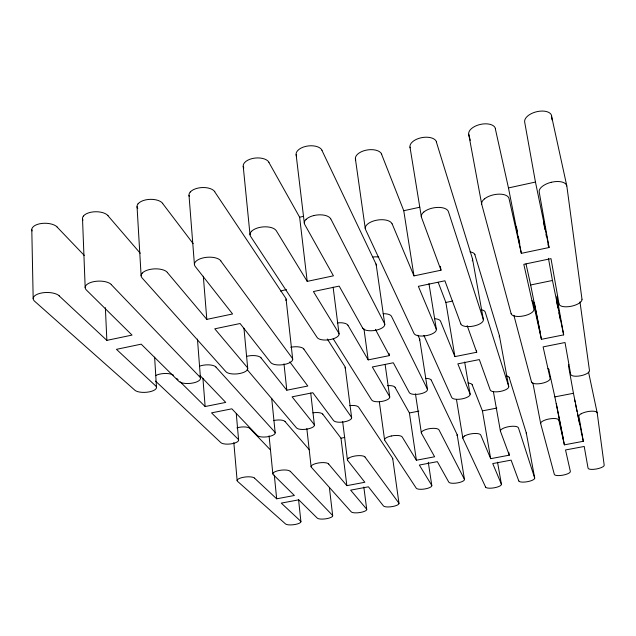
<?xml version="1.0" encoding="UTF-8"?>
<svg xmlns="http://www.w3.org/2000/svg" width="636" height="636" viewBox="0 0 636 636"><rect width="100%" height="100%" fill="white"/><g stroke="black" fill="none" stroke-linecap="round" stroke-linejoin="round"><path stroke-width="0.95" d="M268.853 162.331L299.628 217.21L303.42 216.375M381.56 154.214L403.757 210.715L419.76 207.233M551.213 182.286A14.31 6.924 -13.3 0 0 542.421 186.3A14.095 6.829 -13.3 0 0 539.201 191.969L549.035 247.531L521.345 253.343L508.466 187.93L535.456 182.055L524.676 122.072A13.738 7.354 -14.1 0 1 527.673 116.022A13.857 7.417 -14.1 0 1 542.206 111.054A13.857 7.417 -14.1 0 1 551.674 116.006M251.578 231.281A13.618 6.694 -5.3 0 1 258.892 227.593A13.459 6.614 -5.3 0 1 276.318 230.781L307.212 281.382L333.431 275.825L304.771 224.564A13.467 6.694 -6.8 0 1 306.115 219.325M59.148 295.859L106.856 340.371L132.026 335.093L86.353 289.976A13.531 6.082 -1.5 0 1 86.075 285.31A13.642 6.137 -1.5 0 1 98.564 281.112A13.642 6.137 -1.5 0 1 111.372 284.562M167.3 272.454L206.819 319.383L232.585 313.977L195.204 266.412A13.483 6.344 -3.9 0 1 195.729 261.515A13.602 6.392 -4 0 1 208.799 257.175A13.602 6.392 -4 0 1 220.867 260.863M392.118 223.8L413.972 275.889L440.994 270.213L440.351 266.317M438.188 282.305L445.876 302.45L452.681 301.051M526.02 263.964L530.663 284.968L552.453 280.476L548.431 258.288M347.964 325.266L368.18 359.889L389.471 355.596L389.192 353.648M180.179 381.839L205.134 406.531L225.732 402.413L199.958 375.439M261.006 357.885L286.804 390.21L307.8 386.012L289.785 361.876M434.436 318.668A10.812 4.444 -9.1 0 1 440.549 321.22L454.899 356.613L476.714 352.249L476.38 350.317M531.919 300.764A10.995 4.508 -11.1 0 1 533.151 302.315L541.419 339.322L563.663 334.878L556.985 297.441A11.082 4.524 -12.1 0 1 557.518 295.533M395.051 387.372L409.409 412.971L418.838 411.134M322.73 414.155L340.991 438.188L344.72 437.465M472.174 384.82L482.414 410.872L496.851 408.081M548.836 369.77L554.854 396.88L573.441 393.294L568.52 365.907A9.127 3.267 -11.4 0 1 568.862 364.698M391.291 436.002A8.968 2.965 -8 0 1 402.206 436.98L416.389 460.218L434.619 456.775L421.477 433.275A8.984 2.981 -8.6 0 1 422.956 430.826A9.119 3.029 -8.6 0 1 428.314 428.879A8.984 2.981 -8.6 0 1 439.015 429.904L464.391 479.25A7.974 2.337 -8.8 0 1 457.753 482.859A7.974 2.337 -8.8 0 1 448.785 482.144L437.345 461.649L419.339 465.043L431.717 485.316A7.942 2.321 -8.3 0 1 425.317 488.877A7.934 2.321 -8.3 0 1 416.254 488.194L384.756 440.327A8.944 2.957 -8 0 1 386.044 437.918A9.079 3.005 -8 0 1 391.283 436.002M254.495 478.121L276.668 498.807L294.381 495.492L273.202 474.559A8.904 2.798 -6.3 0 1 279.236 470.457A8.904 2.798 -6.3 0 1 290.207 471.308M328.621 464.01L346.851 485.65L364.849 482.271L347.654 460.385A8.944 2.862 -7.4 0 1 348.751 458.071M464.638 435.978A9.214 2.973 -9.2 0 1 470.139 434.03A9.103 2.942 -9.2 0 1 480.752 435.032L490.674 458.667L509.285 455.177L508.752 452.252M558.837 420.165L564.386 444.842L583.299 441.297L578.887 416.349A9.286 2.981 -11 0 1 581.193 413.75M155.526 381.067L220.835 442.624A9.174 3.124 -5.4 0 0 232.331 443.666A9.174 3.124 -5.4 0 0 238.182 439.238L211.534 412.867L231.854 408.821L257.334 435.493M176.713 378.404L178.104 379.779M57.137 227.092L84.262 255.426M249.884 428.457L270.618 450.121M111.244 284.586L199.847 376.997A11.233 4.341 -4.3 0 1 193.09 382.975A11.233 4.341 -4.3 0 1 178.764 381.29L141.208 344.163L116.452 349.331L155.733 385.973A11.241 4.269 -3.5 0 1 149.412 391.84A11.241 4.269 -3.5 0 1 134.864 390.218L34.567 301.186A13.579 5.947 -0.5 0 1 33.915 296.63A13.698 6.002 -0.5 0 1 46.134 292.496A13.698 6.002 -0.5 0 1 59.275 295.835M290.278 471.308L332.477 515.319A7.894 2.21 -7 0 1 326.785 518.65A7.894 2.21 -7 0 1 317.277 518.125L298.785 499.832L281.271 503.108L300.653 521.186A7.878 2.186 -6.6 0 1 295.191 524.469A7.878 2.186 -6.6 0 1 285.564 523.969L237.562 481.349A8.888 2.775 -5.8 0 1 238.11 479.17A8.968 2.798 -5.8 0 1 246.824 476.857A8.968 2.798 -5.8 0 1 254.583 478.105M215.93 367.083L274.824 432.075A9.182 3.164 -5.9 0 1 268.67 436.582A9.182 3.164 -5.9 0 1 257.318 435.493M107.929 215.676L140.27 253.263M285.055 421.549L309.327 449.771M247.15 369.588L296.455 427.853A9.198 3.196 -6.6 0 0 307.625 428.99A9.198 3.196 -6.6 0 0 314.112 424.403L292.099 396.832L312.801 392.714L333.598 420.595A9.222 3.228 -7.2 0 0 344.601 421.779A9.222 3.228 -7.2 0 0 351.406 417.121L303.857 349.132M366.543 509.031L350.627 490.141L368.419 486.81L383.436 505.914A7.934 2.242 -7.9 0 0 392.674 506.518A7.934 2.242 -7.9 0 0 398.859 503.076L365.024 457.077M162.578 203.401L193.169 243.668M220.732 260.887L292.298 358.195A11.257 4.476 -6 0 1 284.594 364.412A11.257 4.476 -6 0 1 270.761 362.576L240.09 323.525L214.761 328.812L247.229 367.362A11.241 4.412 -5.2 0 1 239.987 373.459A11.241 4.412 -5.2 0 1 225.907 371.702L142.082 277.916A13.491 6.217 -2.7 0 1 142.21 273.13M214.65 191.706L285.699 298.109A11.019 4.865 -5.8 0 1 285.858 300.494M327.294 339.004L344.943 366.582A9.063 3.514 -7.1 0 1 345.07 367.974M333.192 338.734L371.678 400.004A9.222 3.339 -7.9 0 0 382.459 401.308A9.222 3.339 -7.9 0 0 389.558 396.49L372.33 366.98L393.318 362.774L409.314 392.603A9.262 3.363 -8.6 0 0 419.935 393.946A9.262 3.363 -8.6 0 0 427.352 389.049L391.474 316.307A10.693 4.492 -8.1 0 0 383.15 313.723M362.687 328.144L339.187 286.113L313.413 291.542L338.757 333.057A11.233 4.635 -7 0 1 330.609 339.513A11.225 4.635 -7 0 1 317.133 337.493L250.624 236.393A13.42 6.591 -5.3 0 1 251.554 231.273M375.391 329.337L389.471 355.596M330.792 218.879L384.557 323.652A11.281 4.691 -8 0 1 375.94 330.227A11.281 4.691 -8 0 1 362.671 328.144M321.911 150.311L375.979 263.972M431.272 380.209L457.109 434.531A7.855 2.568 -8.9 0 1 456.958 435.573M485.594 487.073L462.928 438.427A9.079 2.934 -9.2 0 1 464.622 435.978M417.892 335.18L419.545 338.773A9.103 3.649 -8.7 0 1 419.474 340.244M423.886 335.426L451.751 397.524A9.357 3.315 -9.3 0 0 462.213 398.851A9.357 3.315 -9.3 0 0 470.036 393.954L457.841 363.856L479.337 359.579L490.245 390.003A9.421 3.339 -10 0 0 500.532 391.386A9.421 3.339 -10 0 0 508.697 386.402L485.212 312.101A10.892 4.476 -10.1 0 0 481.102 309.684M440.994 270.213L421.517 217.44A13.754 6.726 -10 0 1 423.775 212.034M460.822 323.915L444.898 280.786L418.353 286.327L436.224 328.915A11.416 4.635 -9 0 1 427.01 335.514A11.408 4.627 -9 0 1 414.004 333.439L365.565 229.548A13.634 6.654 -8.5 0 1 367.385 224.27A13.841 6.75 -8.5 0 1 375.327 220.485A13.634 6.654 -8.5 0 1 392.03 223.808M509.285 455.177L500.46 431.28A9.135 2.949 -9.8 0 1 502.353 428.783A9.278 2.997 -9.8 0 1 507.989 426.812A9.166 2.957 -9.8 0 1 518.443 427.861L534.685 478.018A8.101 2.305 -9.7 0 1 527.498 481.683A8.101 2.305 -9.7 0 1 518.777 480.951M518.793 480.951L511.113 460.138L492.733 463.572L501.375 484.163A8.053 2.29 -9.2 0 1 494.426 487.772A8.053 2.29 -9.2 0 1 485.57 487.073M467.174 325.632L476.714 352.249M436.344 141.907L472.469 258.788A11.257 5.08 -10.3 0 1 472.206 260.863M509.182 377.561L526.258 432.806A7.974 2.536 -9.9 0 1 526.211 433.458M474.893 254.774L499.355 335.506A9.254 3.625 -10.2 0 1 499.18 336.81M511.129 313.675L481.754 204.402A13.905 6.789 -11.7 0 1 484.489 198.861M532.849 382.793L540.687 423.624L554.338 474.392A8.157 2.313 -10.2 0 0 562.892 475.164A8.157 2.313 -10.2 0 0 570.357 471.435L565.531 449.962L584.214 446.464L588.054 468.175A8.22 2.321 -10.6 0 0 596.473 468.971A8.22 2.321 -10.6 0 0 604.2 465.194L597.188 412.859L588.546 372.092M513.872 315.281L531.505 381.942M470.282 140.357L468.788 134.625A13.555 7.314 -12.3 0 1 471.356 128.711A13.666 7.378 -12.3 0 1 485.578 123.821A13.666 7.378 -12.3 0 1 495.452 128.631M521.345 253.343L509.015 198.496A13.944 6.805 -11.7 0 0 493.011 194.942A14.119 6.885 -11.7 0 0 484.505 198.869M495.309 128.663L508.466 187.93M535.456 182.055L549.035 247.531M543.414 222.036L545.012 229.739M546.006 234.557L546.404 236.489M548.001 244.192L548.399 246.124M552.453 280.476L563.663 334.878M556.524 301.249L557.907 307.967M558.893 312.769L560.475 320.449M573.441 393.294L583.299 441.297M574.666 399.941L575.063 401.88M575.461 403.82L577.051 411.572M577.448 413.511L579.635 424.172M581.232 431.923L581.63 433.863M556.293 403.47L563.607 440.271M554.854 396.88L564.386 444.842M534.375 302.768L540.067 331.547M530.663 284.968L541.419 339.322M516.416 226.774L517.362 231.591M518.316 236.401L519.827 244.105M526.282 432.933L534.717 478.129M468.708 134.252L481.683 204.061M499.395 335.689L508.728 386.569M472.532 259.043L483.36 319.574M493.369 391.498L500.421 431.136M559.004 303.936L550.999 258.645L523.81 264.322L533.866 309.048A11.623 4.706 -11 0 1 523.595 315.917A11.623 4.706 -11 0 1 511.09 313.683M497.543 462.189L501.414 484.274M482.414 410.872L490.674 458.667M464.654 362.051L470.123 394.28M445.876 302.45L454.899 356.613M456.481 399.527L462.841 438.14M457.181 434.778L464.471 479.48M409.989 147.067L421.342 216.773M428.958 283.584L436.36 329.369M403.757 210.715L413.972 275.889M419.657 339.131L427.464 389.383M428.282 462.261L431.812 485.546M415.459 393.859L421.366 432.989M409.409 412.971L416.389 460.218M376.202 264.727L384.772 324.344M552.088 119.958L551.531 116.038L566.827 185.99L581.988 299.262M385.13 364.523L389.733 396.975M355.413 158.96L365.271 228.562M392.714 458.524L398.995 503.402M579.976 301.846L589.477 370.621A9.58 3.371 -11.3 0 1 580.604 375.773A9.58 3.371 -11.3 0 1 570.675 374.294L565.022 342.526L543.104 346.89L550.124 378.309A9.5 3.355 -10.7 0 1 541.586 383.381A9.5 3.355 -10.7 0 1 531.473 381.95M379.35 401.96L384.589 439.897M363.943 328.78L368.18 359.889M363.84 487.073L366.726 509.46M345.181 367.266L351.636 417.749M333.113 287.146L339.067 333.956M342.661 421.628L347.415 459.828M340.991 438.188L346.851 485.65M296.122 154.643L304.334 223.26M299.628 217.21L307.212 281.382M329.384 487.55L332.692 515.74M310.718 393.04L314.391 425.023M306.838 428.616L311.115 466.745M286.081 299.047L292.703 359.276M283.99 363.808L286.804 390.21M298.538 499.395L300.923 521.711M271.691 398.319L275.189 432.83M274.315 475.164L276.668 498.807M243.214 166.282L250.028 234.795M269.076 435.827L272.844 473.9M243.946 328.176L247.73 368.419M236.266 413.559L238.619 440.128M233.825 442.553L237.133 480.562M203.321 276.27L206.819 319.383M189.003 195.308L194.433 264.584M202.924 378.285L205.134 406.531M197.454 339.075L200.483 378.245M154.62 357.114L156.488 387.396M137.05 206.652L141.12 275.817M105.369 307.673L106.856 340.371M82.513 218.593L85.176 287.639M31.8 229.683L33.175 298.618M581.996 299.262A11.742 4.73 -12 0 1 571.215 306.258A11.742 4.73 -12 0 1 558.988 303.944M551.173 182.317A14.095 6.829 -13.3 0 1 566.74 185.998M597.188 412.859A9.317 2.989 -11 0 0 587.1 411.723A9.429 3.021 -11 0 0 581.209 413.75M558.837 420.165A9.238 2.973 -10.4 0 0 548.566 419.076A9.349 3.013 -10.4 0 0 542.802 421.072A9.214 2.965 -10.4 0 0 540.687 423.624M547.922 368.649A9.135 3.283 -10.7 0 1 548.932 369.755M155.582 375.614A10.701 4.142 -3.8 0 1 172.467 374.636M173.079 374.938A10.701 4.142 -3.8 0 1 173.604 375.272M199.561 366.161A10.693 4.206 -4.5 0 1 216.041 367.067M236.894 427.877A8.817 3.069 -5.5 0 1 249.972 428.441M273.774 420.515A8.825 3.101 -6.1 0 1 285.135 421.533M32.078 230.932A13.253 6.424 0.6 0 1 32.516 227.545A13.364 6.479 0.6 0 1 44.425 223.26A13.364 6.479 0.6 0 1 57.264 227.06M82.982 220.191A13.197 6.567 -0.5 0 1 83.38 216.089M83.396 216.097A13.316 6.63 -0.6 0 1 95.543 211.74A13.316 6.63 -0.6 0 1 108.056 215.652M246.673 356.335A10.701 4.269 -5.4 0 1 261.11 357.861M290.763 347.28A10.725 4.325 -6.3 0 1 303.96 349.108M280.794 291.201A10.51 4.683 -6 0 1 286.582 289.682M366.551 509.031A7.91 2.226 -7.4 0 1 360.604 512.425A7.91 2.226 -7.4 0 1 351.231 511.861L311.394 467.285A8.92 2.83 -6.9 0 1 312.316 465.019A8.999 2.854 -6.9 0 1 321.291 462.65A8.999 2.854 -6.9 0 1 328.709 463.994M348.767 458.071A9.023 2.886 -7.4 0 1 357.861 455.678A9.023 2.886 -7.4 0 1 365.112 457.061M312.928 412.828A8.848 3.14 -6.7 0 1 322.818 414.139M349.736 405.641A8.872 3.164 -7.4 0 1 358.585 407.12L392.571 458.166A7.823 2.472 -7.9 0 1 392.682 458.906M142.226 273.13A13.61 6.273 -2.7 0 1 154.993 268.853A13.61 6.273 -2.7 0 1 167.427 272.431M137.766 208.608A13.165 6.718 -1.9 0 1 138.091 203.766M138.107 203.766A13.277 6.773 -1.9 0 1 150.549 199.338A13.277 6.773 -1.9 0 1 162.705 203.377M189.242 196.309A13.149 6.845 -3.3 0 1 190.244 192.024M190.259 192.024A13.269 6.901 -3.3 0 1 202.971 187.525A13.269 6.901 -3.3 0 1 214.785 191.674M460.798 323.915A11.504 4.675 -10 0 0 473.589 326.061A11.504 4.675 -10 0 0 483.304 319.336L448.412 211.613A13.785 6.742 -10 0 0 431.995 208.195A13.952 6.821 -10 0 0 423.791 212.042M355.707 160.026A13.292 7.179 -8.5 0 1 357.408 154.373A13.404 7.234 -8.5 0 1 371.019 149.643A13.404 7.234 -8.5 0 1 381.695 154.182M410.172 147.791A13.396 7.25 -10.3 0 1 412.287 142.011A13.515 7.314 -10.3 0 1 426.192 137.209A13.515 7.314 -10.3 0 1 436.479 141.876M468.064 383.055A8.999 3.244 -9.4 0 1 472.27 384.804M506.582 375.94A9.063 3.267 -10 0 1 509.269 377.538M470.004 251.928A10.74 4.873 -10.4 0 1 474.997 254.75M313.683 215.596A13.467 6.694 -6.8 0 1 330.704 218.887M306.131 219.325A13.666 6.797 -6.8 0 1 313.707 215.572M243.811 168.007A13.086 7.091 -4.9 0 1 244.669 162.522A13.197 7.147 -4.9 0 1 257.604 157.911A13.197 7.147 -4.9 0 1 268.98 162.299M296.559 156.051A13.125 7.195 -6.6 0 1 297.815 150.446A13.245 7.258 -6.6 0 1 311.02 145.763A13.245 7.258 -6.6 0 1 322.039 150.279M375.987 263.972A11.043 5.08 -7.9 0 1 376.218 265.236M387.372 385.67A8.872 3.267 -8 0 1 395.139 387.348M425.436 378.38A8.912 3.291 -8.7 0 1 431.359 380.193M337.311 322.913A10.645 4.444 -7.2 0 1 347.964 325.266M372.927 256.992A10.542 4.873 -8.2 0 1 378.73 257.127"/></g></svg>
